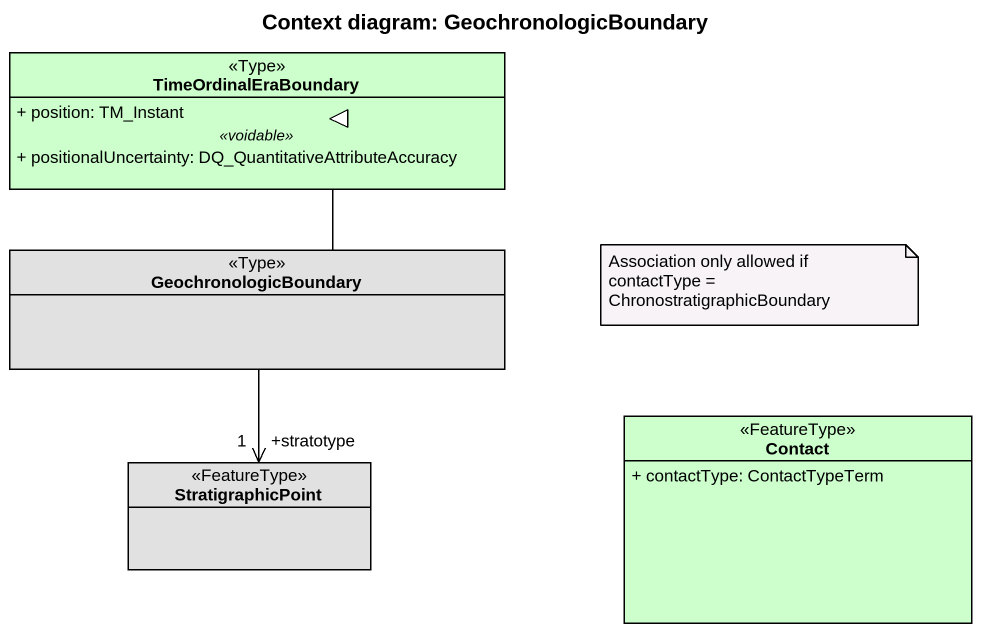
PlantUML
@startuml
title Context diagram: GeochronologicBoundary
hide circle
hide empty members
skinparam classAttributeIconSize 0
class TimeOrdinalEraBoundary <<Type>> #CCFFCC {
  + position: TM_Instant
  .. <<voidable>> ..
  + positionalUncertainty: DQ_QuantitativeAttributeAccuracy
}
class GeochronologicBoundary <<Type>> #E1E1E1
class Contact <<FeatureType>> #CCFFCC {
  + contactType: ContactTypeTerm
}
class StratigraphicPoint <<FeatureType>> #E1E1E1
GeochronologicBoundary -up-|> TimeOrdinalEraBoundary
GeochronologicBoundary --> "+stratotype\n1" StratigraphicPoint
note as N1
  Association only allowed if contactType = ChronostratigraphicBoundary
end note
@enduml
